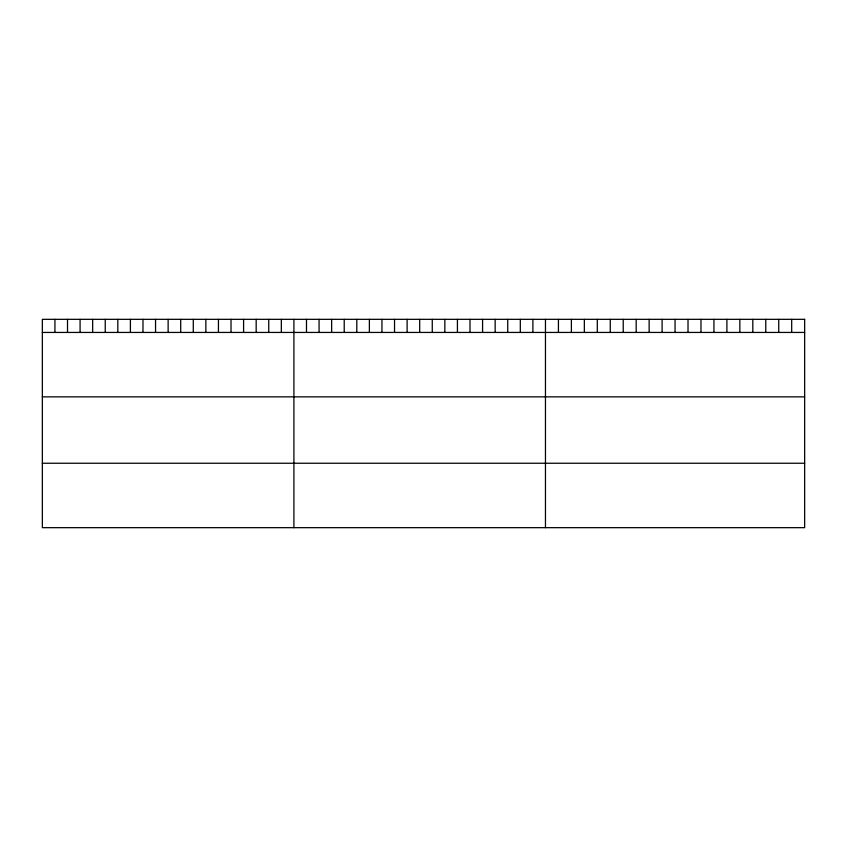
<?xml version="1.0" encoding="UTF-8"?>
<svg xmlns="http://www.w3.org/2000/svg" width="847" height="847" viewBox="0 0 847 847"><rect width="100%" height="100%" fill="white"/><g stroke="black" fill="none" stroke-linecap="round" stroke-linejoin="round"><path stroke-width="1.27" d="M42.35 332.437L804.65 332.437M42.35 396.862L804.65 396.862M42.35 463.245L804.65 463.245M791.691 319.33L791.691 332.437M778.732 319.33L778.732 332.437M765.773 319.33L765.773 332.437M752.814 319.33L752.814 332.437M739.855 319.33L739.855 332.437M726.895 319.33L726.895 332.437M713.936 319.33L713.936 332.437M700.977 319.33L700.977 332.437M688.018 319.33L688.018 332.437M675.059 319.33L675.059 332.437M662.1 319.33L662.1 332.437M649.141 319.33L649.141 332.437M636.182 319.33L636.182 332.437M623.223 319.33L623.223 332.437M610.264 319.33L610.264 332.437M597.304 319.33L597.304 332.437M584.345 319.33L584.345 332.437M571.386 319.33L571.386 332.437M558.427 319.33L558.427 332.437M545.468 319.33L545.468 527.67M532.89 319.33L532.89 332.437M520.312 319.33L520.312 332.437M507.734 319.33L507.734 332.437M495.156 319.33L495.156 332.437M482.578 319.33L482.578 332.437M470 319.33L470 332.437M457.422 319.33L457.422 332.437M444.844 319.33L444.844 332.437M432.266 319.33L432.266 332.437M419.689 319.33L419.689 332.437M407.111 319.33L407.111 332.437M394.533 319.33L394.533 332.437M381.955 319.33L381.955 332.437M369.377 319.33L369.377 332.437M356.799 319.33L356.799 332.437M344.221 319.33L344.221 332.437M331.643 319.33L331.643 332.437M319.065 319.33L319.065 332.437M306.487 319.33L306.487 332.437M293.909 319.33L293.909 527.67M281.331 319.33L281.331 332.437M268.753 319.33L268.753 332.437M256.175 319.33L256.175 332.437M243.597 319.33L243.597 332.437M231.019 319.33L231.019 332.437M218.441 319.33L218.441 332.437M205.863 319.33L205.863 332.437M193.285 319.33L193.285 332.437M180.707 319.33L180.707 332.437M168.13 319.33L168.13 332.437M155.552 319.33L155.552 332.437M142.974 319.33L142.974 332.437M130.396 319.33L130.396 332.437M117.818 319.33L117.818 332.437M105.24 319.33L105.24 332.437M92.662 319.33L92.662 332.437M80.084 319.33L80.084 332.437M67.506 319.33L67.506 332.437M54.928 319.33L54.928 332.437M804.65 319.33L42.35 319.33L42.35 527.67L804.65 527.67L804.65 319.33"/></g></svg>
